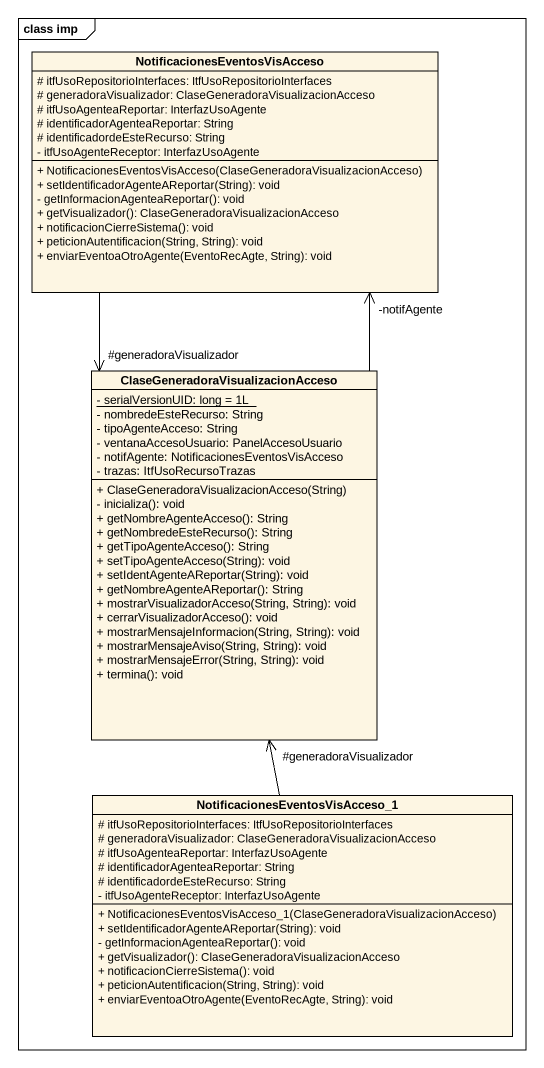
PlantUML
@startuml
mainframe class imp
hide circle
hide empty members
skinparam classAttributeIconSize 0
class "NotificacionesEventosVisAcceso" as NotificacionesEventosVisAcce {
  # itfUsoRepositorioInterfaces: ItfUsoRepositorioInterfaces
  # generadoraVisualizador: ClaseGeneradoraVisualizacionAcceso
  # itfUsoAgenteaReportar: InterfazUsoAgente
  # identificadorAgenteaReportar: String
  # identificadordeEsteRecurso: String
  - itfUsoAgenteReceptor: InterfazUsoAgente
  + NotificacionesEventosVisAcceso(ClaseGeneradoraVisualizacionAcceso)
  + setIdentificadorAgenteAReportar(String): void
  - getInformacionAgenteaReportar(): void
  + getVisualizador(): ClaseGeneradoraVisualizacionAcceso
  + notificacionCierreSistema(): void
  + peticionAutentificacion(String, String): void
  + enviarEventoaOtroAgente(EventoRecAgte, String): void
}
class "ClaseGeneradoraVisualizacionAcceso" as ClaseGeneradoraVisualizacion {
  {static} - serialVersionUID: long = 1L
  - nombredeEsteRecurso: String
  - tipoAgenteAcceso: String
  - ventanaAccesoUsuario: PanelAccesoUsuario
  - notifAgente: NotificacionesEventosVisAcceso
  - trazas: ItfUsoRecursoTrazas
  + ClaseGeneradoraVisualizacionAcceso(String)
  - inicializa(): void
  + getNombreAgenteAcceso(): String
  + getNombredeEsteRecurso(): String
  + getTipoAgenteAcceso(): String
  + setTipoAgenteAcceso(String): void
  + setIdentAgenteAReportar(String): void
  + getNombreAgenteAReportar(): String
  + mostrarVisualizadorAcceso(String, String): void
  + cerrarVisualizadorAcceso(): void
  + mostrarMensajeInformacion(String, String): void
  + mostrarMensajeAviso(String, String): void
  + mostrarMensajeError(String, String): void
  + termina(): void
}
class "NotificacionesEventosVisAcceso_1" as NotificacionesEventosVisAcce_2 {
  # itfUsoRepositorioInterfaces: ItfUsoRepositorioInterfaces
  # generadoraVisualizador: ClaseGeneradoraVisualizacionAcceso
  # itfUsoAgenteaReportar: InterfazUsoAgente
  # identificadorAgenteaReportar: String
  # identificadordeEsteRecurso: String
  - itfUsoAgenteReceptor: InterfazUsoAgente
  + NotificacionesEventosVisAcceso_1(ClaseGeneradoraVisualizacionAcceso)
  + setIdentificadorAgenteAReportar(String): void
  - getInformacionAgenteaReportar(): void
  + getVisualizador(): ClaseGeneradoraVisualizacionAcceso
  + notificacionCierreSistema(): void
  + peticionAutentificacion(String, String): void
  + enviarEventoaOtroAgente(EventoRecAgte, String): void
}
NotificacionesEventosVisAcce --> "#generadoraVisualizador" ClaseGeneradoraVisualizacion
ClaseGeneradoraVisualizacion -up-> "-notifAgente" NotificacionesEventosVisAcce
NotificacionesEventosVisAcce_2 -up-> "#generadoraVisualizador" ClaseGeneradoraVisualizacion
@enduml
